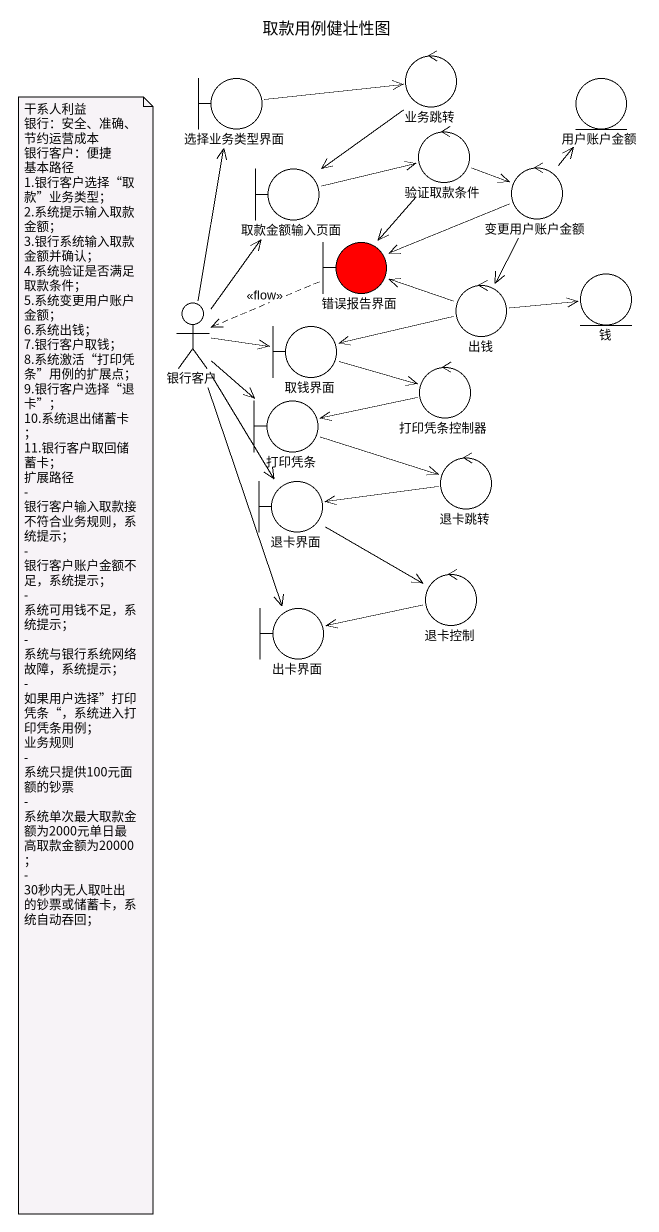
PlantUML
@startuml
title 取款用例健壮性图
control 业务跳转
boundary 选择业务类型界面
entity 用户账户金额
boundary 取款金额输入页面
control 验证取款条件
control 变更用户账户金额
boundary 错误报告界面 #FF0000
entity 钱
actor 银行客户
boundary 取钱界面
control 出钱
control 打印凭条控制器
boundary 打印凭条
boundary 退卡界面
control 退卡跳转
control 退卡控制
boundary 出卡界面
业务跳转 --> 取款金额输入页面
选择业务类型界面 -right-> 业务跳转
取款金额输入页面 -right-> 验证取款条件
验证取款条件 -right-> 变更用户账户金额
验证取款条件 --> 错误报告界面
变更用户账户金额 -up-> 用户账户金额
变更用户账户金额 -left-> 错误报告界面
变更用户账户金额 --> 出钱
错误报告界面 .left.> 银行客户 : <<flow>>
银行客户 -up-> 选择业务类型界面
银行客户 -up-> 取款金额输入页面
银行客户 -right-> 取钱界面
银行客户 --> 打印凭条
银行客户 --> 退卡界面
银行客户 --> 出卡界面
取钱界面 -right-> 打印凭条控制器
出钱 -left-> 错误报告界面
出钱 -right-> 钱
出钱 -left-> 取钱界面
打印凭条控制器 -left-> 打印凭条
打印凭条 -right-> 退卡跳转
退卡界面 --> 退卡控制
退卡跳转 -left-> 退卡界面
退卡控制 -left-> 出卡界面
note as N1
  干系人利益
  银行：安全、准确、节约运营成本
  银行客户：便捷
  基本路径
  1.银行客户选择“取款”业务类型；
  2.系统提示输入取款金额；
  3.银行系统输入取款金额并确认；
  4.系统验证是否满足取款条件；
  5.系统变更用户账户金额；
  6.系统出钱；
  7.银行客户取钱；
  8.系统激活“打印凭条”用例的扩展点；
  9.银行客户选择“退卡”；
  10.系统退出储蓄卡；
  11.银行客户取回储蓄卡；
  扩展路径
  - 银行客户输入取款接不符合业务规则，系统提示；
  - 银行客户账户金额不足，系统提示；
  - 系统可用钱不足，系统提示；
  - 系统与银行系统网络故障，系统提示；
  - 如果用户选择”打印凭条“，系统进入打印凭条用例；
  业务规则
  - 系统只提供100元面额的钞票
  - 系统单次最大取款金额为2000元单日最高取款金额为20000；
  - 30秒内无人取吐出的钞票或储蓄卡，系统自动吞回；
end note
@enduml
